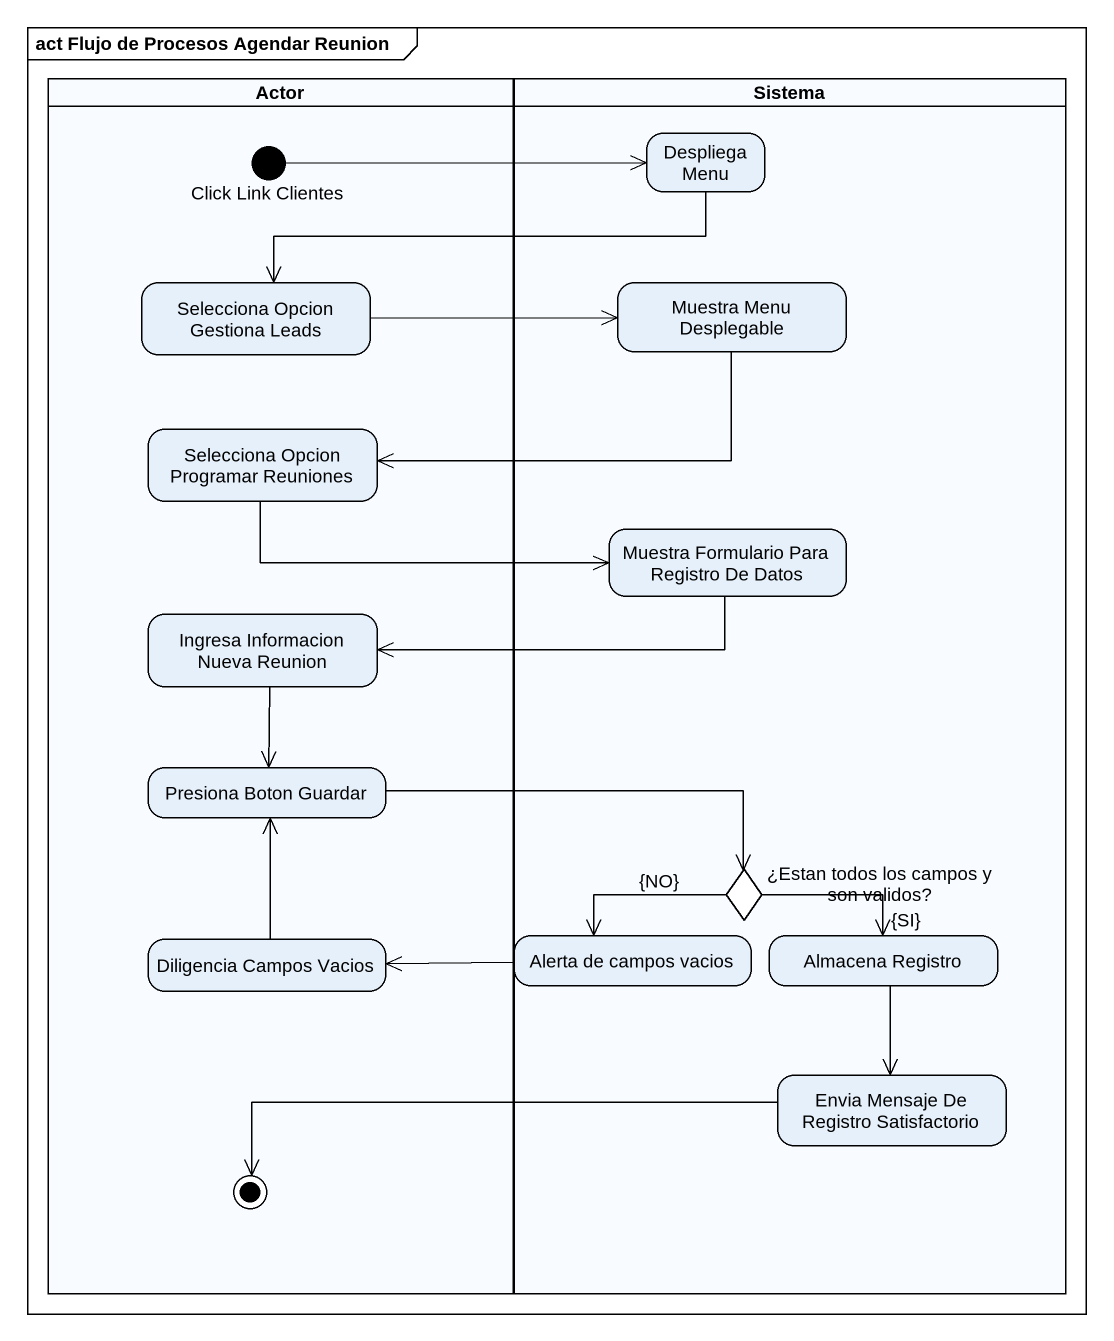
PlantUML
@startuml
mainframe act Flujo de Procesos Agendar Reunion
hide empty description
state "Actor" as Actor_ <<partition>> {
  state "Click Link Clientes" as Click_Link_Clientes <<start>>
  state "Selecciona Opcion Gestiona Leads" as Selecciona_Opcion_Gestiona
  state "Selecciona Opcion Programar Reuniones" as Selecciona_Opcion_Programar
  state "Ingresa Informacion Nueva Reunion" as Ingresa_Informacion_Nueva
  state "Presiona Boton Guardar" as Presiona_Boton_Guardar
  state "Diligencia Campos Vacios" as Diligencia_Campos_Vacios
  state final1 <<end>>
}
state Sistema <<partition>> {
  state "Despliega Menu" as Despliega_Menu
  state "Muestra Menu Desplegable" as Muestra_Menu_Desplegable
  state "Muestra Formulario Para Registro De Datos" as Muestra_Formulario_Para
  state "¿Estan todos los campos y son validos?" as Estan_todos_los_campos_y <<choice>>
  state "Alerta de campos vacios" as Alerta_de_campos_vacios
  state "Almacena Registro" as Almacena_Registro
  state "Envia Mensaje De Registro Satisfactorio" as Envia_Mensaje_De_Registro
}
Despliega_Menu -left-> Selecciona_Opcion_Gestiona
Click_Link_Clientes -right-> Despliega_Menu
Selecciona_Opcion_Gestiona -right-> Muestra_Menu_Desplegable
Muestra_Menu_Desplegable -left-> Selecciona_Opcion_Programar
Selecciona_Opcion_Programar -right-> Muestra_Formulario_Para
Muestra_Formulario_Para -left-> Ingresa_Informacion_Nueva
Ingresa_Informacion_Nueva --> Presiona_Boton_Guardar
Presiona_Boton_Guardar -right-> Estan_todos_los_campos_y
Estan_todos_los_campos_y -left-> Alerta_de_campos_vacios : {NO}
Estan_todos_los_campos_y -right-> Almacena_Registro : {SI}
Diligencia_Campos_Vacios -up-> Presiona_Boton_Guardar
Alerta_de_campos_vacios -left-> Diligencia_Campos_Vacios
Almacena_Registro --> Envia_Mensaje_De_Registro
Envia_Mensaje_De_Registro -left-> final1
@enduml
